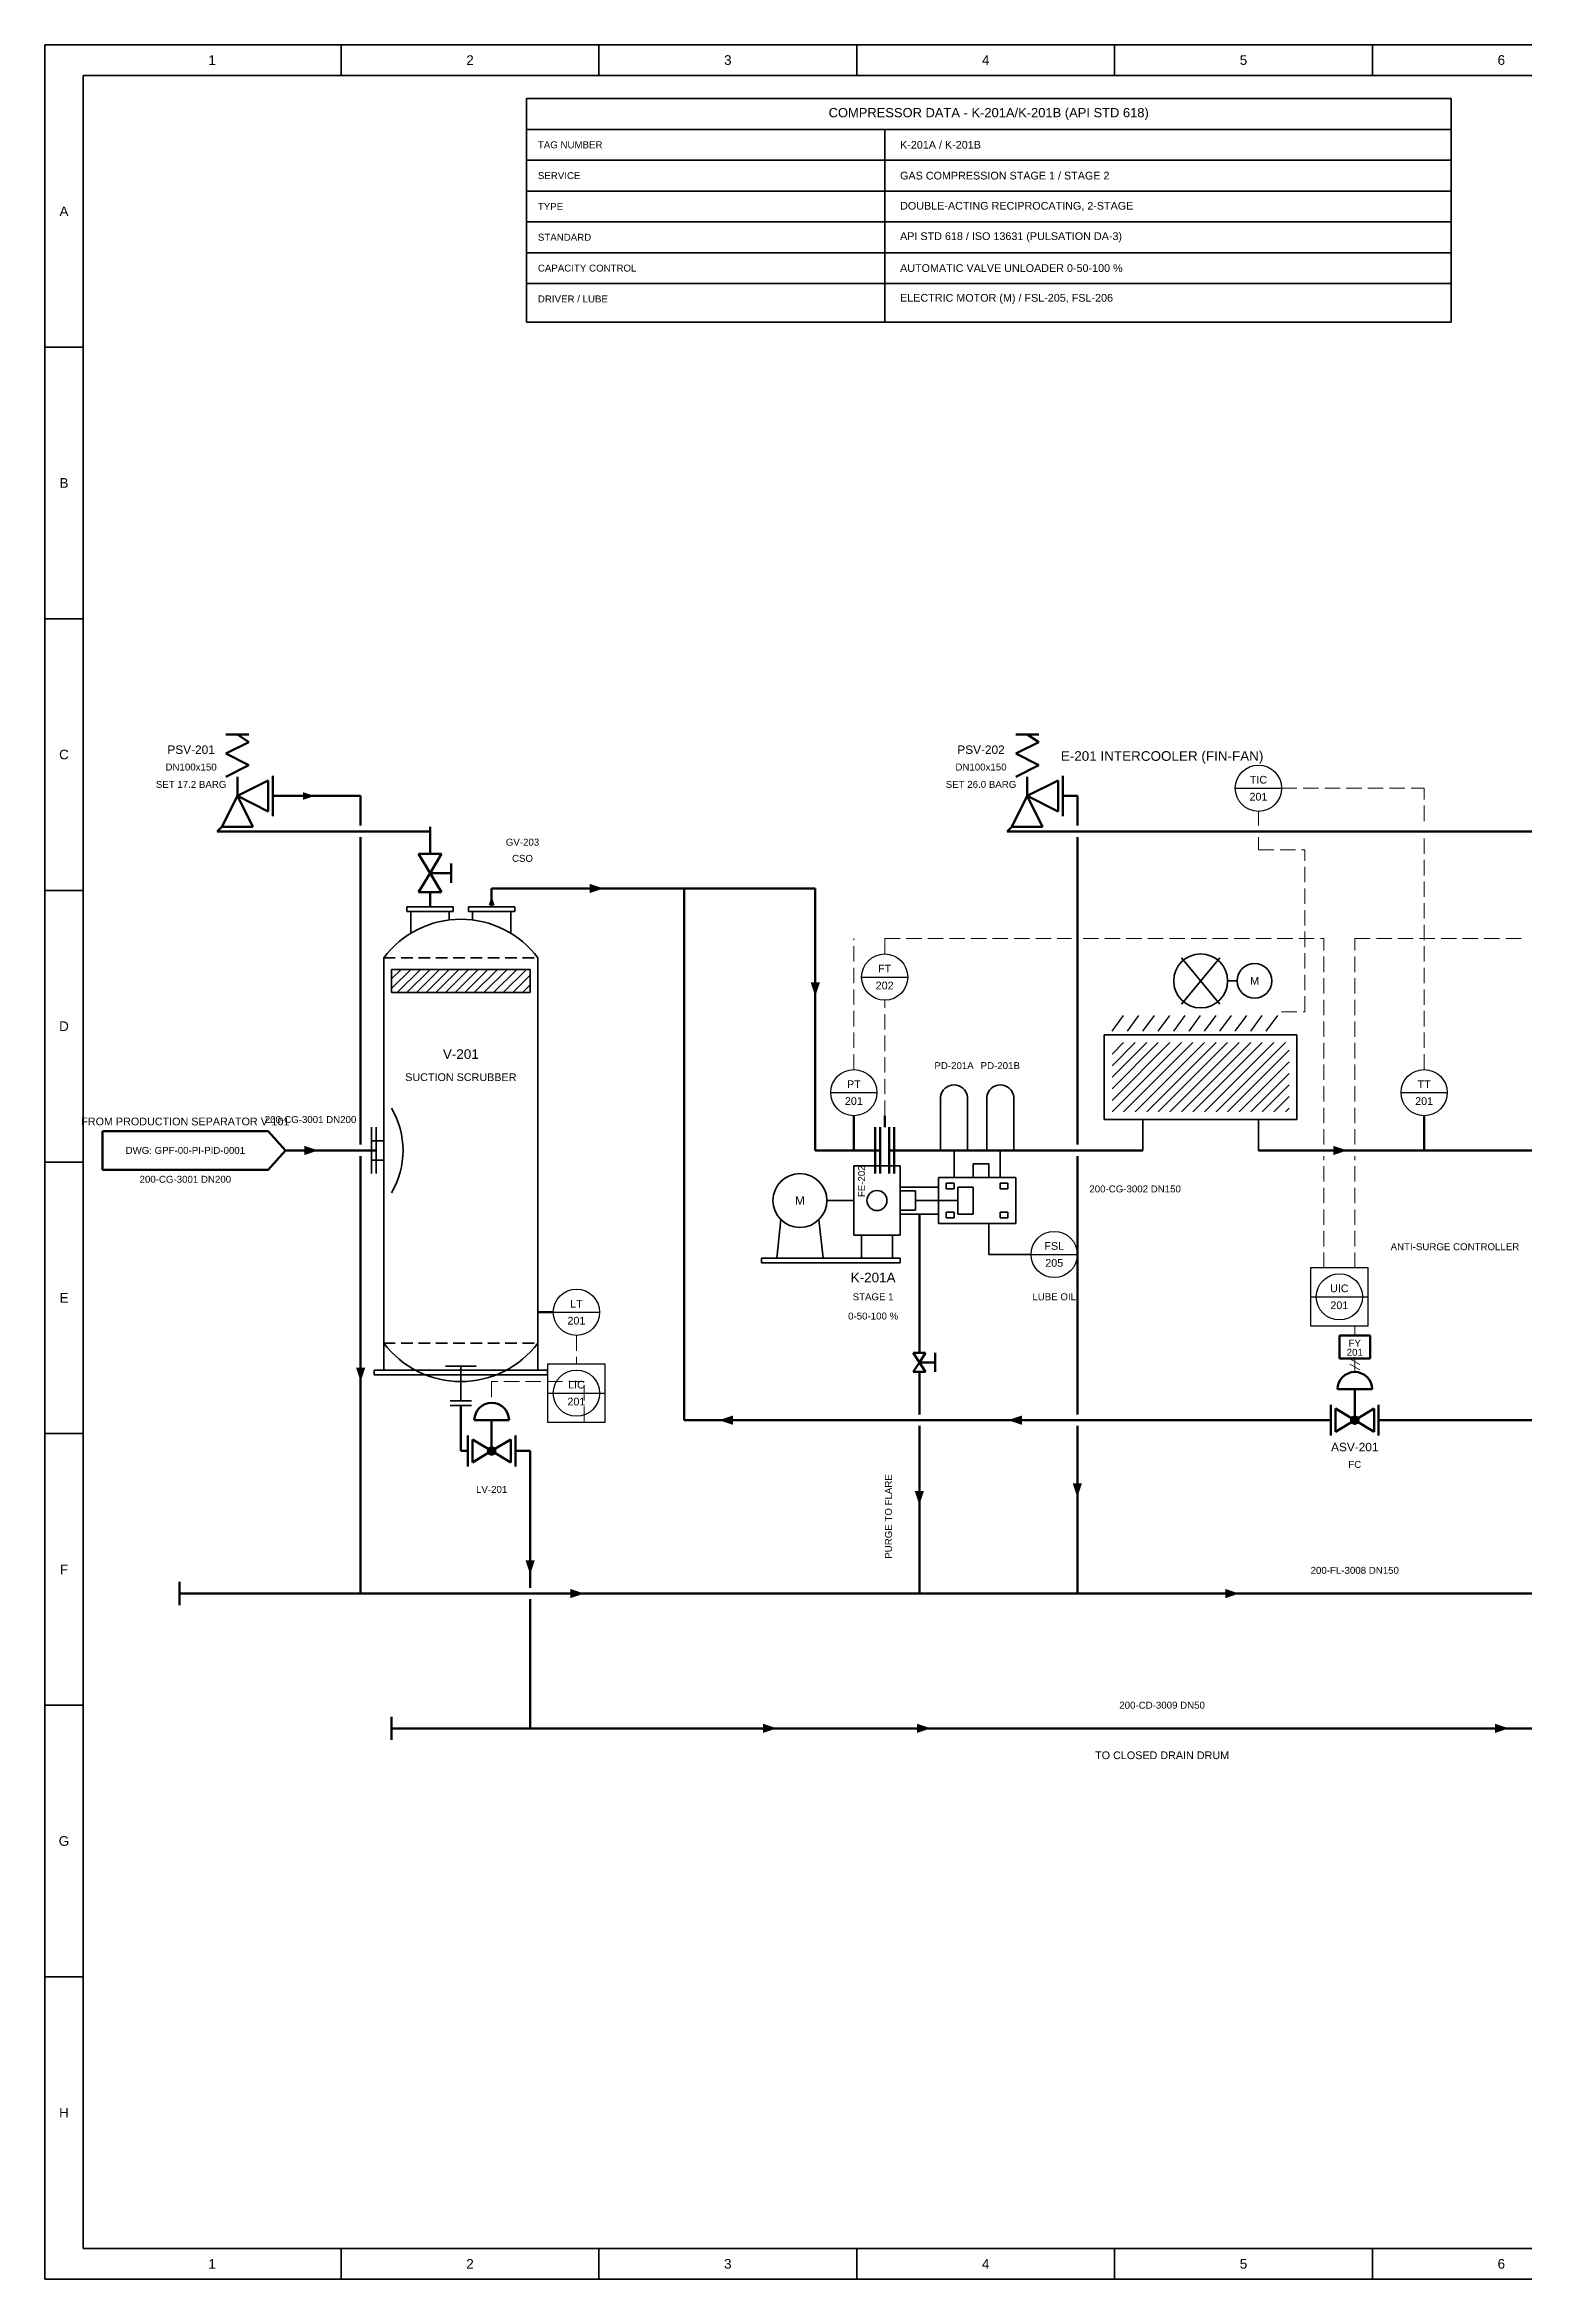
# Model space of a CAD drawing. Header units: millimetres. Extents: x 10 to 831, y 7 to 587.
# Drawn here: x 10 to 394, y 7 to 587 of the extents above; entities that cross this region are included whole.
import ezdxf

# ---------------------------------------------------------------- set-up
doc = ezdxf.new("R2010")
doc.units = ezdxf.units.MM
for name, color, linetype, lineweight in [('REF-EQUIP', 7, 'Continuous', 35), ('REF-FRAME', 7, 'Continuous', 35), ('REF-HATCH', 7, 'Continuous', 13), ('REF-PROC', 7, 'Continuous', 50), ('REF-SIG', 7, 'Continuous', 13), ('REF-SIGP', 7, 'Continuous', 13), ('REF-SYM', 7, 'Continuous', 25), ('REF-TEXT', 7, 'Continuous', 18)]:
    doc.layers.add(name, color=color, linetype=linetype, lineweight=lineweight)
doc.styles.add('ARIAL', font='arial.ttf')

msp = doc.modelspace()

# ---------------------------------------------------------------- linework, layer by layer
at = {"layer": 'REF-EQUIP'}
for p, q in [((135, 573), (135, 515)), ((375, 573), (135, 573)), ((375, 515), (375, 573)), ((135, 565), (375, 565)), ((228, 515), (228, 565)), ((135, 557), (375, 557)), ((135, 549), (375, 549)), ((135, 541), (375, 541)), ((135, 533), (375, 533)), ((135, 525), (375, 525)), ((135, 515), (375, 515)), ((104, 362), (104, 363.2)), ((104, 363.2), (116, 363.2)), ((104, 362), (116, 362)), ((105, 356.354), (105, 362)), ((115, 359.819), (115, 362)), ((116, 362), (116, 363.2)), ((120, 362), (120, 363.2)), ((120, 363.2), (132, 363.2)), ((120, 362), (132, 362)), ((121, 359.819), (121, 362)), ((131, 356.354), (131, 362)), ((132, 362), (132, 363.2)), ((98, 250), (98, 350)), ((98, 350), (101, 350)), ((102.5, 350), (105.5, 350)), ((107, 350), (110, 350)), ((111.5, 350), (114.5, 350)), ((116, 350), (119, 350)), ((120.5, 350), (123.5, 350)), ((125, 350), (128, 350)), ((129.5, 350), (132.5, 350)), ((134, 350), (137, 350)), ((138, 250), (138, 350)), ((305, 338), (315, 350)), ((305, 350), (315, 338)), ((100, 347), (100, 341)), ((136, 347), (100, 347)), ((136, 341), (136, 347)), ((317, 344), (319.5, 344)), ((100, 341), (136, 341)), ((285, 330), (285, 308)), ((335, 330), (285, 330)), ((335, 308), (335, 330)), ((242.5, 300), (242.5, 314)), ((249.5, 300), (249.5, 314)), ((254.5, 300), (254.5, 314)), ((261.5, 300), (261.5, 314)), ((285, 308), (335, 308)), ((295, 300), (295, 308)), ((325, 300), (325, 308)), ((94.8, 294), (94.8, 306)), ((98, 302.5), (94.8, 302.5)), ((96, 294), (96, 306)), ((98, 297.5), (94.8, 297.5)), ((220, 296), (220, 278)), ((232, 296), (220, 296)), ((232, 278), (232, 296)), ((246, 293), (246, 300)), ((251, 296.5), (251, 293)), ((255, 296.5), (251, 296.5)), ((255, 293), (255, 296.5)), ((258, 293), (258, 300)), ((242, 290.5), (232, 290.5)), ((242, 293), (242, 281)), ((262, 293), (242, 293)), ((242, 283.5), (242, 290.5)), ((244, 291.5), (244, 290)), ((246, 291.5), (244, 291.5)), ((244, 290), (246, 290)), ((246, 290), (246, 291.5)), ((247, 290.5), (247, 283.5)), ((251, 290.5), (247, 290.5)), ((251, 293), (255, 293)), ((251, 283.5), (251, 290.5)), ((258, 291.5), (258, 290)), ((260, 291.5), (258, 291.5)), ((258, 290), (260, 290)), ((260, 290), (260, 291.5)), ((262, 281), (262, 293)), ((213, 287), (220, 287)), ((236, 289.5), (232, 289.5)), ((232, 284.5), (236, 284.5)), ((236, 284.5), (236, 289.5)), ((236, 287), (247, 287)), ((201.05, 282.05), (200, 272)), ((210.95, 282.05), (212, 272)), ((232, 283.5), (242, 283.5)), ((242, 281), (262, 281)), ((244, 284), (244, 282.5)), ((246, 284), (244, 284)), ((244, 282.5), (246, 282.5)), ((246, 282.5), (246, 284)), ((247, 283.5), (251, 283.5)), ((255, 281), (255, 273)), ((258, 284), (258, 282.5)), ((260, 284), (258, 284)), ((258, 282.5), (260, 282.5)), ((260, 282.5), (260, 284)), ((220, 278), (232, 278)), ((222, 278), (222, 272)), ((230, 278), (230, 272)), ((255, 273), (266, 273)), ((196, 270.8), (196, 272)), ((196, 272), (232, 272)), ((196, 270.8), (232, 270.8)), ((232, 270.8), (232, 272)), ((98, 250), (98, 243)), ((98, 250), (101, 250)), ((102.5, 250), (105.5, 250)), ((107, 250), (110, 250)), ((111.5, 250), (114.5, 250)), ((116, 250), (119, 250)), ((120.5, 250), (123.5, 250)), ((125, 250), (128, 250)), ((129.5, 250), (132.5, 250)), ((134, 250), (137, 250)), ((138, 250), (138, 243)), ((114, 244), (122, 244)), ((118, 240), (118, 244)), ((95.5, 241.8), (95.5, 243)), ((95.5, 243), (140.5, 243)), ((95.5, 241.8), (140.5, 241.8)), ((118, 240), (118, 235)), ((140.5, 241.8), (140.5, 243)), ((115.2, 235), (120.8, 235)), ((115.2, 233.8), (120.8, 233.8))]:
    msp.add_line(p, q, dxfattribs=at)
for centre, radius in [((310, 344), 7), ((324, 344), 4.5), ((206, 287), 7), ((226, 287), 2.6)]:
    msp.add_circle(centre, radius, dxfattribs=at)
for centre, radius, start, end in [((118, 335), 25, 36.869898, 143.130102), ((246, 313.458), 3.542, 8.797411, 171.202589), ((258, 313.458), 3.542, 8.797411, 171.202589), ((81.333, 300), 21.667, 329.489763, 390.510237), ((118, 265), 25, 216.869898, 323.130102)]:
    msp.add_arc(centre, radius, start, end, dxfattribs=at)
at = {"layer": 'REF-FRAME'}
for p, q in [((10, 587), (10, 7)), ((831, 587), (10, 587)), ((86.917, 579), (86.917, 587)), ((153.833, 579), (153.833, 587)), ((220.75, 579), (220.75, 587)), ((287.667, 579), (287.667, 587)), ((354.583, 579), (354.583, 587)), ((20, 579), (20, 15)), ((823, 579), (20, 579)), ((10, 508.5), (20, 508.5)), ((10, 438), (20, 438)), ((10, 367.5), (20, 367.5)), ((10, 297), (20, 297)), ((10, 226.5), (20, 226.5)), ((10, 156), (20, 156)), ((10, 85.5), (20, 85.5)), ((20, 15), (823, 15)), ((86.917, 7), (86.917, 15)), ((153.833, 7), (153.833, 15)), ((220.75, 7), (220.75, 15)), ((287.667, 7), (287.667, 15)), ((354.583, 7), (354.583, 15)), ((10, 7), (831, 7))]:
    msp.add_line(p, q, dxfattribs=at)
at = {"layer": 'REF-HATCH'}
for p, q in [((100, 342), (105, 347)), ((100, 344.5), (102.5, 347)), ((101.5, 341), (107.5, 347)), ((104, 341), (110, 347)), ((106.5, 341), (112.5, 347)), ((109, 341), (115, 347)), ((111.5, 341), (117.5, 347)), ((114, 341), (120, 347)), ((116.5, 341), (122.5, 347)), ((119, 341), (125, 347)), ((121.5, 341), (127.5, 347)), ((124, 341), (130, 347)), ((126.5, 341), (132.5, 347)), ((129, 341), (135, 347)), ((131.5, 341), (136, 345.5)), ((134, 341), (136, 343)), ((287, 310), (305, 328)), ((287, 313), (302, 328)), ((287, 316), (299, 328)), ((287, 319), (296, 328)), ((287, 322), (293, 328)), ((287, 325), (290, 328)), ((290, 310), (308, 328)), ((293, 310), (311, 328)), ((296, 310), (314, 328)), ((299, 310), (317, 328)), ((302, 310), (320, 328)), ((305, 310), (323, 328)), ((308, 310), (326, 328)), ((311, 310), (329, 328)), ((314, 310), (332, 328)), ((317, 310), (333, 326)), ((320, 310), (333, 323)), ((323, 310), (333, 320)), ((326, 310), (333, 317)), ((329, 310), (333, 314)), ((332, 310), (333, 311))]:
    msp.add_line(p, q, dxfattribs=at)
at = {"layer": 'REF-PROC'}
for p, q in [((57, 408), (63, 408)), ((57, 403), (63, 406)), ((63, 406), (60, 408)), ((262, 408), (268, 408)), ((262, 403), (268, 406)), ((268, 406), (265, 408)), ((63, 400), (57, 403)), ((268, 400), (262, 403)), ((57, 397), (63, 400)), ((60, 392), (60, 397)), ((60, 392), (68, 396)), ((68, 388), (68, 396)), ((69.2, 386.8), (69.2, 397.2)), ((262, 397), (268, 400)), ((265, 392), (265, 397)), ((265, 392), (273, 396)), ((273, 388), (273, 396)), ((274.2, 386.8), (274.2, 397.2)), ((56, 384), (60, 392)), ((60, 392), (68, 388)), ((64, 384), (60, 392)), ((69.2, 392), (92, 392)), ((92, 384.3), (92, 392)), ((261, 384), (265, 392)), ((265, 392), (273, 388)), ((269, 384), (265, 392)), ((274.2, 392), (278, 392)), ((278, 384.3), (278, 392)), ((54.8, 382.8), (56, 384)), ((54.8, 382.8), (65.2, 382.8)), ((56, 384), (64, 384)), ((65.2, 382.8), (110, 382.8)), ((110, 377), (110, 384)), ((259.8, 382.8), (261, 384)), ((259.8, 382.8), (270.2, 382.8)), ((261, 384), (269, 384)), ((270.2, 382.8), (427, 382.8)), ((92, 301.5), (92, 381.3)), ((107, 377), (110, 372)), ((107, 377), (113, 377)), ((113, 377), (110, 372)), ((278, 301.5), (278, 381.3)), ((107, 367), (110, 372)), ((110, 372), (115.5, 372)), ((113, 367), (110, 372)), ((115.5, 369.5), (115.5, 374.5)), ((107, 367), (113, 367)), ((110, 363.2), (110, 367)), ((126, 363.2), (126, 368)), ((126, 368), (210, 368)), ((176, 230), (176, 368)), ((210, 300), (210, 368)), ((220, 300), (220, 309)), ((228, 306), (228, 309)), ((368, 300), (368, 309)), ((25, 305), (25, 295)), ((68, 305), (25, 305)), ((72.5, 300), (68, 305)), ((225.5, 294), (225.5, 306)), ((226.8, 294), (226.8, 306)), ((229.2, 294), (229.2, 306)), ((230.5, 294), (230.5, 306)), ((68, 295), (72.5, 300)), ((72.5, 300), (96, 300)), ((92, 185), (92, 298.5)), ((210, 300), (226.8, 300)), ((229.2, 300), (295, 300)), ((278, 231.5), (278, 298.5)), ((325, 300), (403, 300)), ((25, 295), (68, 295)), ((237, 247.5), (237, 283.5)), ((138, 258), (142, 258)), ((346, 252), (346, 246)), ((354, 252), (346, 252)), ((354, 246), (354, 252)), ((235.4, 247.5), (237, 245)), ((235.4, 247.5), (238.6, 247.5)), ((235.4, 242.5), (237, 245)), ((238.6, 247.5), (237, 245)), ((237, 245), (241.1, 245)), ((238.6, 242.5), (237, 245)), ((241.1, 242.5), (241.1, 247.5)), ((346, 246), (354, 246)), ((235.4, 242.5), (238.6, 242.5)), ((237, 231.5), (237, 242.5)), ((345.5, 238), (354.5, 238)), ((350, 230), (350, 238)), ((118, 222), (118, 233.8)), ((343.8, 226), (343.8, 234)), ((345, 227), (345, 233)), ((350, 230), (345, 233)), ((350, 230), (355, 233)), ((355, 227), (355, 233)), ((356.2, 226), (356.2, 234)), ((121.5, 230), (130.5, 230)), ((126, 222), (126, 230)), ((176, 230), (343.8, 230)), ((237, 185), (237, 228.5)), ((278, 185), (278, 228.5)), ((345, 227), (350, 230)), ((355, 227), (350, 230)), ((356.2, 230), (530, 230)), ((118, 222), (119.8, 222)), ((119.8, 218), (119.8, 226)), ((121, 219), (121, 225)), ((126, 222), (121, 225)), ((121, 219), (126, 222)), ((126, 222), (131, 225)), ((131, 219), (126, 222)), ((131, 219), (131, 225)), ((132.2, 218), (132.2, 226)), ((132.2, 222), (136, 222)), ((136, 186.5), (136, 222)), ((45, 182), (45, 188)), ((45, 185), (560, 185)), ((136, 150), (136, 183.5)), ((100, 147), (100, 153)), ((100, 150), (648, 150))]:
    msp.add_line(p, q, dxfattribs=at)
for centre in [(350, 238), (126, 230)]:
    msp.add_arc(centre, 4.5, 0, 180, dxfattribs=at)
for points in [[(80, 392), (77, 393), (77, 391)], [(126, 366), (125.2, 363.6), (126.8, 363.6)], [(155, 368), (151.4, 369.2), (151.4, 366.8)], [(210, 340), (208.8, 343.6), (211.2, 343.6)], [(81, 300), (77.4, 301.2), (77.4, 298.8)], [(348, 300), (344.4, 301.2), (344.4, 298.8)], [(92, 240), (90.8, 243.6), (93.2, 243.6)], [(185, 230), (188.6, 231.2), (188.6, 228.8)], [(260, 230), (263.6, 231.2), (263.6, 228.8)], [(350, 230), (349.081, 230.919), (348.7, 230)], [(350, 230), (348.7, 230), (349.081, 229.081)], [(350, 230), (350, 231.3), (349.081, 230.919)], [(350, 230), (349.081, 229.081), (350, 228.7)], [(350, 230), (350.919, 230.919), (350, 231.3)], [(350, 230), (351.3, 230), (350.919, 230.919)], [(350, 230), (350, 228.7), (350.919, 229.081)], [(350, 230), (350.919, 229.081), (351.3, 230)], [(126, 222), (125.081, 222.919), (124.7, 222)], [(126, 222), (124.7, 222), (125.081, 221.081)], [(126, 222), (126, 223.3), (125.081, 222.919)], [(126, 222), (125.081, 221.081), (126, 220.7)], [(126, 222), (126.919, 222.919), (126, 223.3)], [(126, 222), (127.3, 222), (126.919, 222.919)], [(126, 222), (126, 220.7), (126.919, 221.081)], [(126, 222), (126.919, 221.081), (127.3, 222)], [(237, 208), (235.8, 211.6), (238.2, 211.6)], [(278, 210), (276.8, 213.6), (279.2, 213.6)], [(136, 190), (134.8, 193.6), (137.2, 193.6)], [(150, 185), (146.4, 186.2), (146.4, 183.8)], [(320, 185), (316.4, 186.2), (316.4, 183.8)], [(200, 150), (196.4, 151.2), (196.4, 148.8)], [(240, 150), (236.4, 151.2), (236.4, 148.8)], [(390, 150), (386.4, 151.2), (386.4, 148.8)]]:
    msp.add_solid(points, dxfattribs=at)
at = {"layer": 'REF-SIG'}
for p, q in [((331, 394), (335, 394)), ((336.6, 394), (340.6, 394)), ((342.2, 394), (346.2, 394)), ((347.8, 394), (351.8, 394)), ((353.4, 394), (357.4, 394)), ((359, 394), (363, 394)), ((364.6, 394), (368, 394)), ((368, 391.1), (368, 394)), ((368, 385.5), (368, 389.5)), ((325, 384.3), (325, 388)), ((325, 378), (325, 381.3)), ((325, 378), (329, 378)), ((330.6, 378), (334.6, 378)), ((336.2, 378), (337, 378)), ((337, 375.2), (337, 378)), ((368, 377), (368, 381)), ((337, 369.6), (337, 373.6)), ((368, 371.4), (368, 375.4)), ((337, 364), (337, 368)), ((368, 365.8), (368, 369.8)), ((337, 358.4), (337, 362.4)), ((368, 360.2), (368, 364.2)), ((220, 354.6), (220, 355)), ((228, 351), (228, 355)), ((228, 355), (232, 355)), ((233.6, 355), (237.6, 355)), ((239.2, 355), (243.2, 355)), ((244.8, 355), (248.8, 355)), ((250.4, 355), (254.4, 355)), ((256, 355), (260, 355)), ((261.6, 355), (265.6, 355)), ((267.2, 355), (271.2, 355)), ((272.8, 355), (276.5, 355)), ((279.5, 355), (283.5, 355)), ((285.1, 355), (289.1, 355)), ((290.7, 355), (294.7, 355)), ((296.3, 355), (300.3, 355)), ((301.9, 355), (305.9, 355)), ((307.5, 355), (311.5, 355)), ((313.1, 355), (317.1, 355)), ((318.7, 355), (322.7, 355)), ((324.3, 355), (328.3, 355)), ((329.9, 355), (333.9, 355)), ((335.5, 355), (339.5, 355)), ((337, 352.8), (337, 356.8)), ((341.1, 355), (342, 355)), ((342, 351.9), (342, 355)), ((350, 351.9), (350, 355)), ((350, 355), (354, 355)), ((355.6, 355), (359.6, 355)), ((361.2, 355), (365.2, 355)), ((366.8, 355), (370.8, 355)), ((368, 354.6), (368, 358.6)), ((372.4, 355), (376.4, 355)), ((378, 355), (382, 355)), ((383.6, 355), (387.6, 355)), ((389.2, 355), (393.2, 355)), ((220, 349), (220, 353)), ((337, 347.2), (337, 351.2)), ((342, 346.3), (342, 350.3)), ((350, 346.3), (350, 350.3)), ((368, 349), (368, 353)), ((220, 343.4), (220, 347.4)), ((337, 341.6), (337, 345.6)), ((342, 340.7), (342, 344.7)), ((350, 340.7), (350, 344.7)), ((368, 343.4), (368, 347.4)), ((220, 337.8), (220, 341.8)), ((228, 337), (228, 339)), ((337, 336), (337, 340)), ((342, 335.1), (342, 339.1)), ((350, 335.1), (350, 339.1)), ((368, 337.8), (368, 341.8)), ((220, 332.2), (220, 336.2)), ((220, 326.6), (220, 330.6)), ((228, 331.4), (228, 335.4)), ((331, 336), (335, 336)), ((336.6, 336), (337, 336)), ((342, 329.5), (342, 333.5)), ((350, 329.5), (350, 333.5)), ((368, 332.2), (368, 336.2)), ((368, 326.6), (368, 330.6)), ((220, 321), (220, 325)), ((228, 325.8), (228, 329.8)), ((342, 323.9), (342, 327.9)), ((350, 323.9), (350, 327.9)), ((368, 321), (368, 325)), ((228, 320.2), (228, 324.2)), ((342, 318.3), (342, 322.3)), ((350, 318.3), (350, 322.3)), ((228, 314.6), (228, 318.6)), ((342, 312.7), (342, 316.7)), ((350, 312.7), (350, 316.7)), ((228, 309), (228, 313)), ((342, 307.1), (342, 311.1)), ((350, 307.1), (350, 311.1)), ((342, 301.5), (342, 305.5)), ((350, 301.5), (350, 305.5)), ((342, 297.5), (342, 298.5)), ((342, 291.9), (342, 295.9)), ((350, 297.5), (350, 298.5)), ((350, 291.9), (350, 295.9)), ((342, 286.3), (342, 290.3)), ((350, 286.3), (350, 290.3)), ((342, 280.7), (342, 284.7)), ((350, 280.7), (350, 284.7)), ((342, 275.1), (342, 279.1)), ((350, 275.1), (350, 279.1)), ((342, 269.5), (342, 273.5)), ((350, 269.5), (350, 273.5)), ((148, 252), (148, 248)), ((350, 252), (350, 254.5)), ((148, 246.4), (148, 244.5)), ((126, 240), (126, 236)), ((127.6, 240), (126, 240)), ((133.2, 240), (129.2, 240)), ((138.8, 240), (134.8, 240)), ((144.4, 240), (140.4, 240)), ((150, 240), (146, 240)), ((150, 235.1), (150, 239.1)), ((150, 229.5), (150, 233.5))]:
    msp.add_line(p, q, dxfattribs=at)
at = {"layer": 'REF-SIGP'}
for p, q in [((348.701, 245.95), (351.299, 244.45)), ((348.701, 244.55), (351.299, 243.05)), ((350, 246), (350, 242.5))]:
    msp.add_line(p, q, dxfattribs=at)
at = {"layer": 'REF-SYM'}
for p, q in [((319, 394), (331, 394)), ((222, 345), (234, 345)), ((287, 331), (290, 335)), ((291, 331), (294, 335)), ((295, 331), (298, 335)), ((299, 331), (302, 335)), ((303, 331), (306, 335)), ((307, 331), (310, 335)), ((311, 331), (314, 335)), ((315, 331), (318, 335)), ((319, 331), (322, 335)), ((323, 331), (326, 335)), ((327, 331), (330, 335)), ((214, 315), (226, 315)), ((362, 315), (374, 315)), ((266, 273), (278, 273)), ((338.5, 269.5), (338.5, 254.5)), ((353.5, 269.5), (338.5, 269.5)), ((353.5, 254.5), (353.5, 269.5)), ((338.5, 262), (353.5, 262)), ((142, 258), (154, 258)), ((338.5, 254.5), (353.5, 254.5)), ((346, 252), (346, 246)), ((354, 252), (346, 252)), ((354, 246), (354, 252)), ((140.5, 244.5), (140.5, 229.5)), ((155.5, 244.5), (140.5, 244.5)), ((155.5, 229.5), (155.5, 244.5)), ((346, 246), (354, 246)), ((345.5, 238), (354.5, 238)), ((350, 230), (350, 238)), ((140.5, 237), (155.5, 237)), ((343.8, 226), (343.8, 234)), ((345, 227), (345, 233)), ((350, 230), (345, 233)), ((350, 230), (355, 233)), ((355, 227), (355, 233)), ((356.2, 226), (356.2, 234)), ((140.5, 229.5), (155.5, 229.5)), ((345, 227), (350, 230)), ((355, 227), (350, 230))]:
    msp.add_line(p, q, dxfattribs=at)
for centre in [(325, 394), (228, 345), (220, 315), (368, 315), (272, 273), (346, 262), (148, 258), (148, 237)]:
    msp.add_circle(centre, 6, dxfattribs=at)
msp.add_arc((350, 238), 4.5, 0, 180, dxfattribs=at)

# ---------------------------------------------------------------- texts
at = {"layer": 'REF-TEXT', "style": 'ARIAL'}
for s, insert, char_height, attachment_point in [('1', (53.458, 583), 2.5, 5), ('2', (120.375, 583), 2.5, 5), ('3', (187.292, 583), 2.5, 5), ('4', (254.208, 583), 2.5, 5), ('5', (321.125, 583), 2.5, 5), ('6', (388.042, 583), 2.5, 5), ('COMPRESSOR DATA - K-201A/K-201B (API STD 618)', (255, 569), 2.4, 5), ('TAG NUMBER', (138, 561), 1.8, 4), ('K-201A / K-201B', (232, 561), 2, 4), ('SERVICE', (138, 553), 1.8, 4), ('GAS COMPRESSION STAGE 1 / STAGE 2', (232, 553), 2, 4), ('TYPE', (138, 545), 1.8, 4), ('DOUBLE-ACTING RECIPROCATING, 2-STAGE', (232, 545), 2, 4), ('A', (15, 543.75), 2.5, 5), ('STANDARD', (138, 537), 1.8, 4), ('API STD 618 / ISO 13631 (PULSATION DA-3)', (232, 537), 2, 4), ('CAPACITY CONTROL', (138, 529), 1.8, 4), ('AUTOMATIC VALVE UNLOADER 0-50-100 %', (232, 529), 2, 4), ('DRIVER / LUBE', (138, 521), 1.8, 4), ('ELECTRIC MOTOR (M) / FSL-205, FSL-206', (232, 521), 2, 4), ('B', (15, 473.25), 2.5, 5), ('C', (15, 402.75), 2.5, 5), ('DN100x150', (48, 399.5), 1.8, 5), ('PSV-201', (48, 404), 2.2, 5), ('DN100x150', (253, 399.5), 1.8, 5), ('PSV-202', (253, 404), 2.2, 5), ('E-201 INTERCOOLER (FIN-FAN)', (300, 402), 2.5, 5), ('SET 17.2 BARG', (48, 395), 1.8, 5), ('SET 26.0 BARG', (253, 395), 1.8, 5), ('TIC', (325, 396.2), 2, 5), ('201', (325, 391.8), 2, 5), ('GV-203', (134, 380), 1.8, 5), ('CSO', (134, 375.8), 1.8, 5), ('FT', (228, 347.2), 2, 5), ('202', (228, 342.8), 2, 5), ('M', (324, 344), 2, 5), ('D', (15, 332.25), 2.5, 5), ('V-201', (118, 325), 2.5, 5), ('SUCTION SCRUBBER', (118, 319), 2, 5), ('PD-201A', (246, 322), 1.8, 5), ('PD-201B', (258, 322), 1.8, 5), ('201', (220, 312.8), 2, 5), ('PT', (220, 317.2), 2, 5), ('201', (368, 312.8), 2, 5), ('TT', (368, 317.2), 2, 5), ('FROM PRODUCTION SEPARATOR V-101', (46.5, 307.5), 2, 5), ('200-CG-3001 DN200', (79, 308), 1.8, 5), ('DWG: GPF-00-PI-PID-0001', (46.5, 300), 1.8, 5), ('200-CG-3001 DN200', (46.5, 292.5), 1.8, 5), ('200-CG-3002 DN150', (293, 290), 1.8, 5), ('M', (206, 287), 2.2, 5), ('FSL', (272, 275.2), 2, 5), ('ANTI-SURGE CONTROLLER', (376, 275), 1.8, 5), ('K-201A', (225, 267), 2.5, 5), ('205', (272, 270.8), 2, 5), ('E', (15, 261.75), 2.5, 5), ('LT', (148, 260.2), 2, 5), ('STAGE 1', (225, 262), 1.8, 5), ('LUBE OIL', (272, 262), 1.8, 5), ('UIC', (346, 264.2), 2, 5), ('201', (148, 255.8), 2, 5), ('0-50-100 %', (225, 257), 1.8, 5), ('201', (346, 259.8), 2, 5), ('FY', (350, 250), 1.8, 5), ('201', (350, 247.6), 1.8, 5), ('LIC', (148, 239.2), 2, 5), ('201', (148, 234.8), 2, 5), ('ASV-201', (350, 223), 2.2, 5), ('FC', (350, 218.5), 1.8, 5), ('LV-201', (126, 212), 1.8, 5), ('F', (15, 191.25), 2.5, 5), ('200-FL-3008 DN150', (350, 191), 1.8, 5), ('200-CD-3009 DN50', (300, 156), 1.8, 5), ('TO CLOSED DRAIN DRUM', (300, 143), 2, 5), ('G', (15, 120.75), 2.5, 5), ('H', (15, 50.25), 2.5, 5), ('1', (53.458, 11), 2.5, 5), ('2', (120.375, 11), 2.5, 5), ('3', (187.292, 11), 2.5, 5), ('4', (254.208, 11), 2.5, 5), ('5', (321.125, 11), 2.5, 5), ('6', (388.042, 11), 2.5, 5)]:
    msp.add_mtext(s, dxfattribs=dict(at, insert=insert, char_height=char_height, attachment_point=attachment_point))
at = {"layer": 'REF-TEXT', "char_height": 1.8, "attachment_point": 5, "rotation": 90, "style": 'ARIAL'}
for s, insert in [('FE-202', (222, 292)), ('PURGE TO FLARE', (229, 205))]:
    msp.add_mtext(s, dxfattribs=dict(at, insert=insert))

doc.saveas('drawing.dxf')
